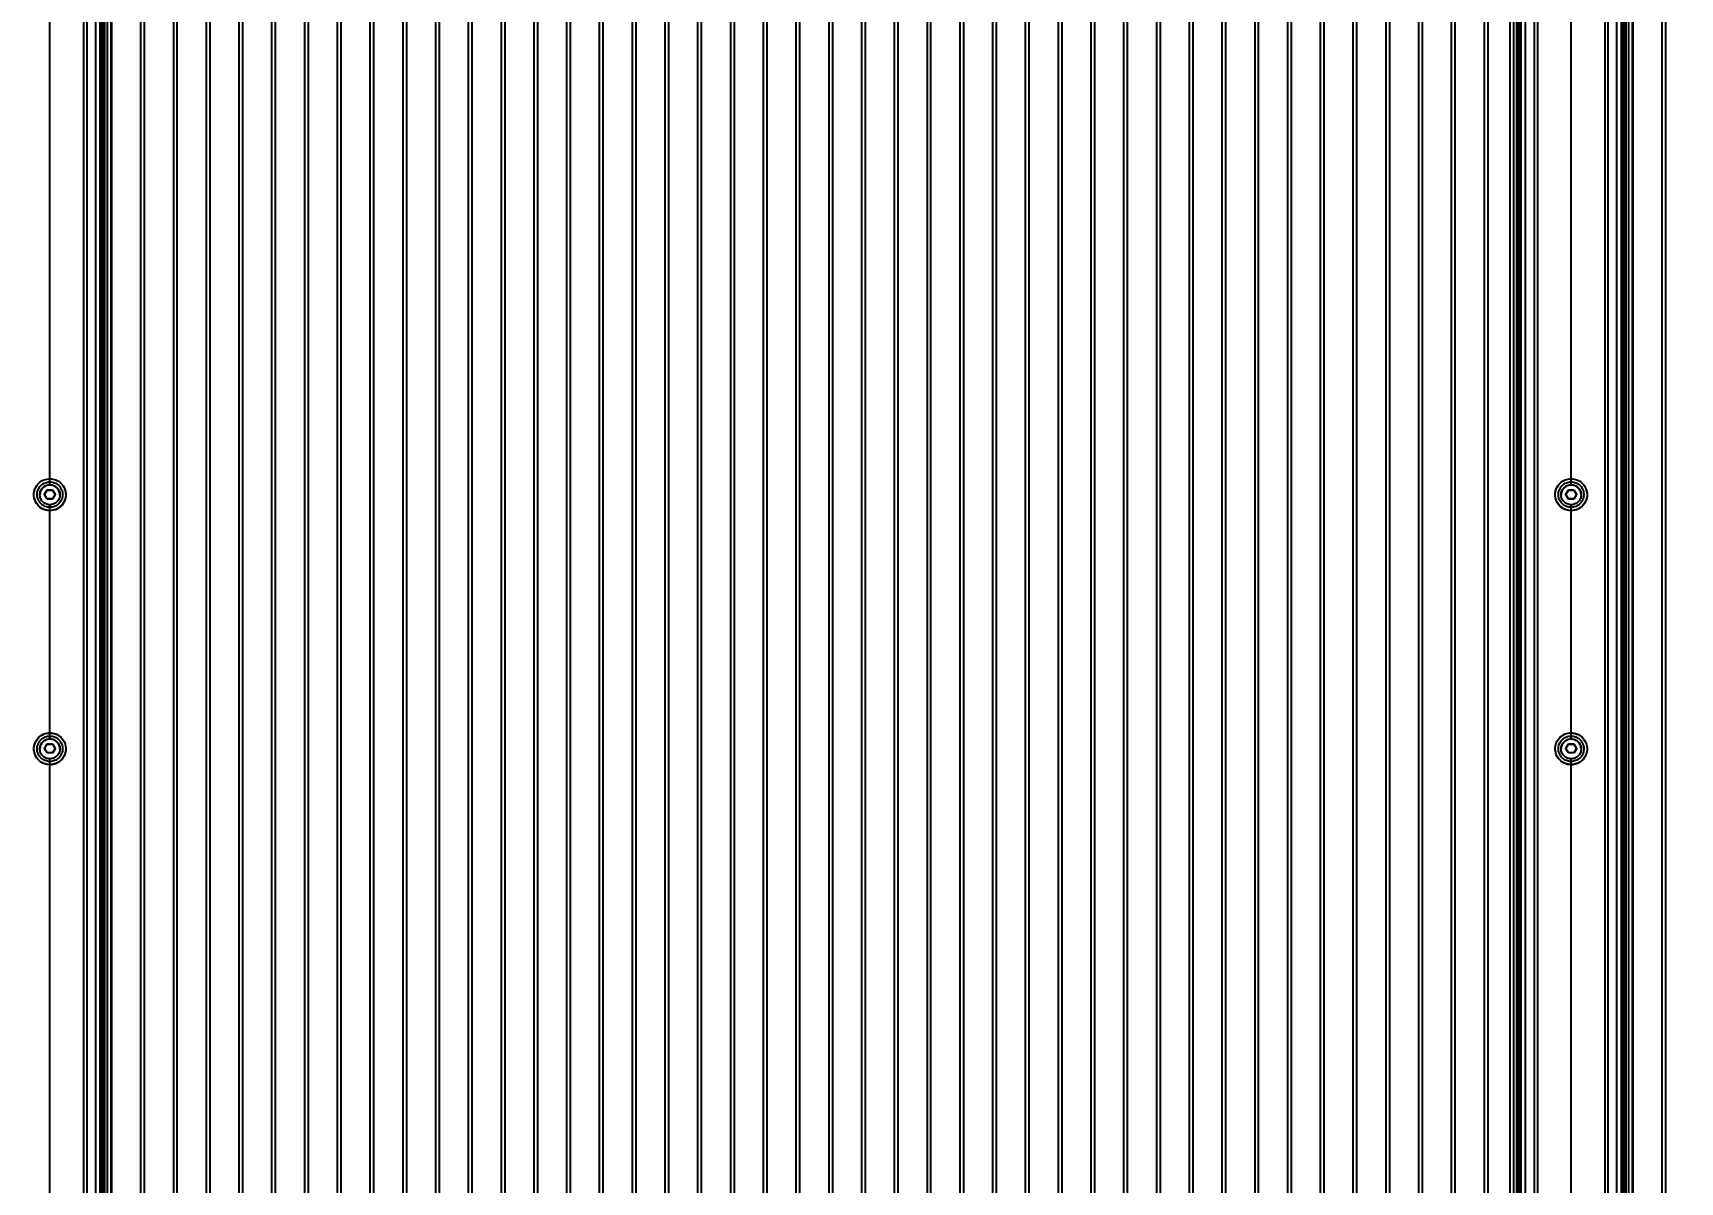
# Model space of a CAD drawing. Header units: millimetres. Extents: x 4625 to 14334, y 16216 to 31562.
# Drawn here: x 11003 to 11908, y 27486 to 28118 of the extents above; entities that cross this region are included whole.
import ezdxf

# ---------------------------------------------------------------- set-up
doc = ezdxf.new("R2010")
doc.units = ezdxf.units.MM
doc.header["$LTSCALE"] = 3
doc.layers.add('Default', color=7, linetype='Continuous')
doc.styles.get("Standard").update_dxf_attribs({"font": 'arial.ttf'})
doc.dimstyles.new('MATEUSZ', dxfattribs={"dimtxt": 35, "dimasz": 16, "dimexe": 0.18, "dimexo": 0.0625, "dimgap": 0.09, "dimtad": 0, "dimdec": 0, "dimdsep": 46, "dimtxsty": 'Standard', "dimblk": 'DOT', "dimcen": 0.09, "dimse1": 1, "dimse2": 1, "dimadec": 0, "dimazin": 0, "dimtfac": 1, "dimtdec": 0, "dimtofl": 0, "dimtmove": 0, "dimatfit": 3, "dimfxl": 1, "dimtolj": 1, "dimtzin": 0, "dimlwd": 9, "dimlwe": 9, "dimarcsym": 0})

# ---------------------------------------------------------------- blocks, each defined once
blk = doc.blocks.new('_Dot')
at = {"color": 0, "linetype": 'ByBlock', "lineweight": -2}
blk.add_line((-0.5, 0), (-1, 0), dxfattribs=at)
at = {"color": 0, "linetype": 'ByBlock', "const_width": 0.5}
blk.add_lwpolyline([(-0.25, 0, 1), (0.25, 0, 1)], format="xyb", close=True, dxfattribs=at)
blk = doc.blocks.new('*D31')
at = {"color": 0, "lineweight": 9, "transparency": 16777216}
for p, q in [((5803.89, 26303.39), (9576.19, 26303.39)), ((13713.73, 26303.39), (9941.43, 26303.39))]:
    blk.add_line(p, q, dxfattribs=at)
at = {"layer": 'Defpoints', "color": 0, "transparency": 16777216}
for p in [(5787.89, 28729.99), (13729.73, 28729.99), (13729.73, 26303.39)]:
    blk.add_point(p, dxfattribs=at)
at = {"color": 0, "lineweight": 9, "transparency": 16777216, "xscale": 16, "yscale": 16, "zscale": 16, "rotation": 180}
blk.add_blockref('_Dot', (5787.89, 26303.39), dxfattribs=at)
at = {"color": 0, "lineweight": 9, "transparency": 16777216, "xscale": 16, "yscale": 16, "zscale": 16}
blk.add_blockref('_Dot', (13729.73, 26303.39), dxfattribs=at)
at = {"color": 0, "transparency": 16777216, "insert": (9758.81, 26303.39), "char_height": 123, "attachment_point": 5}
blk.add_mtext('\\A1;7942', dxfattribs=at)

msp = doc.modelspace()

# ---------------------------------------------------------------- linework, layer by layer
at = {"layer": 'Default'}
for p, q in [((11030.97, 28707.82), (11030.97, 26888.26)), ((11032.72, 28707.82), (11032.72, 26888.27)), ((11037.47, 28707.64), (11037.47, 26888.09)), ((11039.97, 28707.54), (11039.97, 26887.98)), ((11040.72, 28707.74), (11040.72, 26888.19)), ((11040.72, 28707.54), (11040.72, 26887.98)), ((11041.67, 28707.9), (11041.67, 26888.34)), ((11042.36, 28707.54), (11042.36, 26887.98)), ((11042.47, 28707.83), (11042.47, 26888.27)), ((11043.97, 28707.4), (11043.97, 26887.84)), ((11045.97, 28706.95), (11045.97, 26887.39)), ((11046.31, 28706.81), (11046.31, 26887.25)), ((11062.31, 28706.81), (11062.31, 26887.25)), ((11064.31, 28706.81), (11064.31, 26887.25)), ((11080.31, 28706.81), (11080.31, 26887.25)), ((11082.31, 28706.81), (11082.31, 26887.25)), ((11098.31, 28706.81), (11098.31, 26887.25)), ((11100.31, 28706.81), (11100.31, 26887.25)), ((11116.31, 28706.81), (11116.31, 26887.25)), ((11118.31, 28706.81), (11118.31, 26887.25)), ((11134.31, 28706.81), (11134.31, 26887.25)), ((11136.31, 28706.81), (11136.31, 26887.25)), ((11152.31, 28706.81), (11152.31, 26887.25)), ((11154.31, 28706.81), (11154.31, 26887.25)), ((11170.31, 28706.81), (11170.31, 26887.25)), ((11172.31, 28706.81), (11172.31, 26887.25)), ((11188.31, 28706.81), (11188.31, 26887.25)), ((11190.31, 28706.81), (11190.31, 26887.25)), ((11206.31, 28706.81), (11206.31, 26887.25)), ((11208.31, 28706.81), (11208.31, 26887.25)), ((11224.31, 28706.81), (11224.31, 26887.25)), ((11226.31, 28706.81), (11226.31, 26887.25)), ((11242.31, 28706.81), (11242.31, 26887.25)), ((11244.31, 28706.81), (11244.31, 26887.25)), ((11260.31, 28706.81), (11260.31, 26887.25)), ((11262.31, 28706.81), (11262.31, 26887.25)), ((11278.31, 28706.81), (11278.31, 26887.25)), ((11280.31, 28706.81), (11280.31, 26887.25)), ((11296.31, 28706.81), (11296.31, 26887.25)), ((11298.31, 28706.81), (11298.31, 26887.25)), ((11314.31, 28706.81), (11314.31, 26887.25)), ((11316.31, 28706.81), (11316.31, 26887.25)), ((11332.31, 28706.81), (11332.31, 26887.25)), ((11334.31, 28706.81), (11334.31, 26887.25)), ((11350.31, 28706.81), (11350.31, 26887.25)), ((11352.31, 28706.81), (11352.31, 26887.25)), ((11368.31, 28706.81), (11368.31, 26887.25)), ((11370.31, 28706.81), (11370.31, 26887.25)), ((11386.31, 28706.81), (11386.31, 26887.25)), ((11388.31, 28706.81), (11388.31, 26887.25)), ((11404.31, 28706.81), (11404.31, 26887.25)), ((11406.31, 28706.81), (11406.31, 26887.25)), ((11422.31, 28706.81), (11422.31, 26887.25)), ((11424.31, 28706.81), (11424.31, 26887.25)), ((11440.31, 28706.81), (11440.31, 26887.25)), ((11442.31, 28706.81), (11442.31, 26887.25)), ((11458.31, 28706.81), (11458.31, 26887.25)), ((11460.31, 28706.81), (11460.31, 26887.25)), ((11476.31, 28706.81), (11476.31, 26887.25)), ((11478.31, 28706.81), (11478.31, 26887.25)), ((11494.31, 28706.81), (11494.31, 26887.25)), ((11496.31, 28706.81), (11496.31, 26887.25)), ((11512.31, 28706.81), (11512.31, 26887.25)), ((11514.31, 28706.81), (11514.31, 26887.25)), ((11530.31, 28706.81), (11530.31, 26887.25)), ((11532.31, 28706.81), (11532.31, 26887.25)), ((11548.31, 28706.81), (11548.31, 26887.25)), ((11550.31, 28706.81), (11550.31, 26887.25)), ((11566.31, 28706.81), (11566.31, 26887.25)), ((11568.31, 28706.81), (11568.31, 26887.25)), ((11584.31, 28706.81), (11584.31, 26887.25)), ((11586.31, 28706.81), (11586.31, 26887.25)), ((11602.31, 28706.81), (11602.31, 26887.25)), ((11604.31, 28706.81), (11604.31, 26887.25)), ((11620.31, 28706.81), (11620.31, 26887.25)), ((11622.31, 28706.81), (11622.31, 26887.25)), ((11638.31, 28706.81), (11638.31, 26887.25)), ((11640.31, 28706.81), (11640.31, 26887.25)), ((11656.31, 28706.81), (11656.31, 26887.25)), ((11658.31, 28706.81), (11658.31, 26887.25)), ((11674.31, 28706.81), (11674.31, 26887.25)), ((11676.31, 28706.81), (11676.31, 26887.25)), ((11692.31, 28706.81), (11692.31, 26887.25)), ((11694.31, 28706.81), (11694.31, 26887.25)), ((11710.31, 28706.81), (11710.31, 26887.25)), ((11712.31, 28706.81), (11712.31, 26887.25)), ((11728.31, 28706.81), (11728.31, 26887.25)), ((11730.31, 28706.81), (11730.31, 26887.25)), ((11746.31, 28706.81), (11746.31, 26887.25)), ((11748.31, 28706.81), (11748.31, 26887.25)), ((11764.31, 28706.81), (11764.31, 26887.25)), ((11766.31, 28706.81), (11766.31, 26887.25)), ((11782.31, 28706.81), (11782.31, 26887.25)), ((11784.31, 28706.81), (11784.31, 26887.25)), ((11800.31, 28706.81), (11800.31, 26887.25)), ((11802.31, 28706.81), (11802.31, 26887.25)), ((11814.64, 26887.39), (11814.64, 28706.95)), ((11816.64, 26887.84), (11816.64, 28707.4)), ((11818.14, 28707.83), (11818.14, 26888.27)), ((11818.26, 26887.98), (11818.26, 28707.54)), ((11818.95, 28707.9), (11818.95, 26888.34)), ((11819.89, 28707.74), (11819.89, 26888.19)), ((11819.89, 28707.54), (11819.89, 26887.98)), ((11820.64, 26887.98), (11820.64, 28707.54)), ((11823.14, 26888.09), (11823.14, 28707.64)), ((11827.89, 28707.82), (11827.89, 26888.27)), ((11829.64, 28707.82), (11829.64, 26888.26)), ((11866.64, 28707.82), (11866.64, 26888.26)), ((11868.39, 28707.82), (11868.39, 26888.27)), ((11873.14, 28707.64), (11873.14, 26888.09)), ((11875.64, 28707.54), (11875.64, 26887.98)), ((11875.89, 28707.51), (11875.89, 26887.95)), ((11876.39, 28707.74), (11876.39, 26888.19)), ((11876.39, 28707.54), (11876.39, 26887.98)), ((11877.33, 28707.9), (11877.33, 26888.34)), ((11878.03, 28707.54), (11878.03, 26887.98)), ((11878.14, 28707.83), (11878.14, 26888.27)), ((11879.64, 28707.4), (11879.64, 26887.84)), ((11881.64, 28706.95), (11881.64, 26887.39)), ((11881.97, 28706.81), (11881.97, 26887.25)), ((11897.97, 28706.81), (11897.97, 26887.25)), ((11899.97, 28706.81), (11899.97, 26887.25)), ((11012.47, 27869.15), (11012.47, 28196.1)), ((11848.14, 27869.15), (11848.14, 28196.1)), ((11003.72, 27863.66), (11003.72, 27863.74)), ((11009.59, 27863.74), (11011.03, 27866.24)), ((11011.03, 27861.25), (11009.59, 27863.74)), ((11011.03, 27866.24), (11013.92, 27866.24)), ((11013.92, 27861.25), (11011.03, 27861.25)), ((11013.92, 27866.24), (11015.36, 27863.74)), ((11015.36, 27863.74), (11013.92, 27861.25)), ((11021.22, 27863.74), (11021.22, 27863.66)), ((11839.39, 27863.66), (11839.39, 27863.74)), ((11845.25, 27863.74), (11846.7, 27866.24)), ((11846.7, 27861.25), (11845.25, 27863.74)), ((11846.7, 27866.24), (11849.58, 27866.24)), ((11849.58, 27861.25), (11846.7, 27861.25)), ((11849.58, 27866.24), (11851.03, 27863.74)), ((11851.03, 27863.74), (11849.58, 27861.25)), ((11856.89, 27863.74), (11856.89, 27863.66)), ((11012.47, 27729.49), (11012.47, 27858.17)), ((11848.14, 27729.49), (11848.14, 27858.17)), ((11009.59, 27724.08), (11011.03, 27726.58)), ((11011.03, 27726.58), (11011.03, 27726.76)), ((11011.03, 27726.58), (11013.92, 27726.58)), ((11013.92, 27726.58), (11013.92, 27726.76)), ((11013.92, 27726.58), (11015.36, 27724.08)), ((11015.36, 27724.08), (11013.92, 27721.59)), ((11845.25, 27724.08), (11846.7, 27726.58)), ((11846.7, 27726.58), (11846.7, 27726.76)), ((11846.7, 27726.58), (11849.58, 27726.58)), ((11849.58, 27726.58), (11849.58, 27726.76)), ((11849.58, 27726.58), (11851.03, 27724.08)), ((11851.03, 27724.08), (11849.58, 27721.59)), ((11012.47, 27391.56), (11012.47, 27718.51)), ((11848.14, 27391.56), (11848.14, 27718.51))]:
    msp.add_line(p, q, dxfattribs=at)
for points in [[(11012.47, 27855.02, 0), (11011.69, 27855.05, 0), (11010.88, 27855.16, 0), (11010.07, 27855.35, 0), (11009.25, 27855.63, 0), (11008.46, 27855.99, 0), (11007.69, 27856.44, 0), (11006.96, 27856.97, 0), (11006.29, 27857.57, 0), (11005.68, 27858.24, 0), (11005.15, 27858.97, 0), (11004.7, 27859.73, 0), (11004.34, 27860.53, 0), (11004.06, 27861.34, 0), (11003.87, 27862.16, 0), (11003.76, 27862.96, 0), (11003.72, 27863.74, 0), (11003.76, 27864.53, 0), (11003.87, 27865.33, 0), (11004.06, 27866.15, 0), (11004.34, 27866.96, 0), (11004.7, 27867.75, 0), (11005.15, 27868.52, 0), (11005.68, 27869.25, 0), (11006.29, 27869.92, 0), (11006.96, 27870.52, 0), (11007.69, 27871.05, 0), (11008.46, 27871.5, 0), (11009.25, 27871.86, 0), (11010.07, 27872.14, 0), (11010.88, 27872.33, 0), (11011.69, 27872.44, 0), (11012.47, 27872.47, 0), (11013.26, 27872.44, 0), (11014.07, 27872.33, 0), (11014.88, 27872.14, 0), (11015.69, 27871.86, 0), (11016.49, 27871.5, 0), (11017.26, 27871.05, 0), (11017.99, 27870.52, 0), (11018.66, 27869.92, 0), (11019.27, 27869.25, 0), (11019.8, 27868.52, 0), (11020.25, 27867.75, 0), (11020.61, 27866.96, 0), (11020.89, 27866.15, 0), (11021.08, 27865.33, 0), (11021.19, 27864.53, 0), (11021.22, 27863.74, 0), (11021.19, 27862.96, 0), (11021.08, 27862.16, 0), (11020.89, 27861.34, 0), (11020.61, 27860.53, 0), (11020.25, 27859.73, 0), (11019.8, 27858.97, 0), (11019.27, 27858.24, 0), (11018.66, 27857.57, 0), (11017.99, 27856.97, 0), (11017.26, 27856.44, 0), (11016.49, 27855.99, 0), (11015.69, 27855.63, 0), (11014.88, 27855.35, 0), (11014.07, 27855.16, 0), (11013.26, 27855.05, 0)], [(11012.47, 27856.76, 0), (11011.84, 27856.79, 0), (11011.2, 27856.88, 0), (11010.55, 27857.03, 0), (11009.9, 27857.25, 0), (11009.26, 27857.54, 0), (11008.64, 27857.9, 0), (11008.06, 27858.32, 0), (11007.52, 27858.81, 0), (11007.04, 27859.34, 0), (11006.61, 27859.92, 0), (11006.26, 27860.54, 0), (11005.97, 27861.17, 0), (11005.74, 27861.82, 0), (11005.59, 27862.47, 0), (11005.5, 27863.12, 0), (11005.47, 27863.74, 0), (11005.5, 27864.37, 0), (11005.59, 27865.01, 0), (11005.74, 27865.67, 0), (11005.97, 27866.31, 0), (11006.26, 27866.95, 0), (11006.61, 27867.56, 0), (11007.04, 27868.15, 0), (11007.52, 27868.68, 0), (11008.06, 27869.17, 0), (11008.64, 27869.59, 0), (11009.26, 27869.95, 0), (11009.9, 27870.24, 0), (11010.55, 27870.46, 0), (11011.2, 27870.61, 0), (11011.84, 27870.7, 0), (11012.47, 27870.73, 0), (11013.1, 27870.7, 0), (11013.75, 27870.61, 0), (11014.4, 27870.46, 0), (11015.05, 27870.24, 0), (11015.69, 27869.95, 0), (11016.3, 27869.59, 0), (11016.89, 27869.17, 0), (11017.42, 27868.68, 0), (11017.91, 27868.15, 0), (11018.33, 27867.56, 0), (11018.69, 27866.95, 0), (11018.98, 27866.31, 0), (11019.2, 27865.67, 0), (11019.36, 27865.01, 0), (11019.45, 27864.37, 0), (11019.47, 27863.74, 0), (11019.45, 27863.12, 0), (11019.36, 27862.47, 0), (11019.2, 27861.82, 0), (11018.98, 27861.17, 0), (11018.69, 27860.54, 0), (11018.33, 27859.92, 0), (11017.91, 27859.34, 0), (11017.42, 27858.81, 0), (11016.89, 27858.32, 0), (11016.3, 27857.9, 0), (11015.69, 27857.54, 0), (11015.05, 27857.25, 0), (11014.4, 27857.03, 0), (11013.75, 27856.88, 0), (11013.1, 27856.79, 0)], [(11848.14, 27855.02, 0), (11847.35, 27855.05, 0), (11846.55, 27855.16, 0), (11845.73, 27855.35, 0), (11844.92, 27855.63, 0), (11844.12, 27855.99, 0), (11843.35, 27856.44, 0), (11842.63, 27856.97, 0), (11841.95, 27857.57, 0), (11841.35, 27858.24, 0), (11840.82, 27858.97, 0), (11840.37, 27859.73, 0), (11840, 27860.53, 0), (11839.73, 27861.34, 0), (11839.54, 27862.16, 0), (11839.43, 27862.96, 0), (11839.39, 27863.74, 0), (11839.43, 27864.53, 0), (11839.54, 27865.33, 0), (11839.73, 27866.15, 0), (11840, 27866.96, 0), (11840.37, 27867.75, 0), (11840.82, 27868.52, 0), (11841.35, 27869.25, 0), (11841.95, 27869.92, 0), (11842.63, 27870.52, 0), (11843.35, 27871.05, 0), (11844.12, 27871.5, 0), (11844.92, 27871.86, 0), (11845.73, 27872.14, 0), (11846.55, 27872.33, 0), (11847.35, 27872.44, 0), (11848.14, 27872.47, 0), (11848.93, 27872.44, 0), (11849.73, 27872.33, 0), (11850.55, 27872.14, 0), (11851.36, 27871.86, 0), (11852.16, 27871.5, 0), (11852.93, 27871.05, 0), (11853.66, 27870.52, 0), (11854.33, 27869.92, 0), (11854.93, 27869.25, 0), (11855.46, 27868.52, 0), (11855.91, 27867.75, 0), (11856.28, 27866.96, 0), (11856.55, 27866.15, 0), (11856.74, 27865.33, 0), (11856.86, 27864.53, 0), (11856.89, 27863.74, 0), (11856.86, 27862.96, 0), (11856.74, 27862.16, 0), (11856.55, 27861.34, 0), (11856.28, 27860.53, 0), (11855.91, 27859.73, 0), (11855.46, 27858.97, 0), (11854.93, 27858.24, 0), (11854.33, 27857.57, 0), (11853.66, 27856.97, 0), (11852.93, 27856.44, 0), (11852.16, 27855.99, 0), (11851.36, 27855.63, 0), (11850.55, 27855.35, 0), (11849.73, 27855.16, 0), (11848.93, 27855.05, 0)], [(11848.14, 27856.76, 0), (11847.51, 27856.79, 0), (11846.87, 27856.88, 0), (11846.21, 27857.03, 0), (11845.56, 27857.25, 0), (11844.93, 27857.54, 0), (11844.31, 27857.9, 0), (11843.73, 27858.32, 0), (11843.19, 27858.81, 0), (11842.71, 27859.34, 0), (11842.28, 27859.92, 0), (11841.92, 27860.54, 0), (11841.63, 27861.17, 0), (11841.41, 27861.82, 0), (11841.26, 27862.47, 0), (11841.17, 27863.12, 0), (11841.14, 27863.74, 0), (11841.17, 27864.37, 0), (11841.26, 27865.01, 0), (11841.41, 27865.67, 0), (11841.63, 27866.31, 0), (11841.92, 27866.95, 0), (11842.28, 27867.56, 0), (11842.71, 27868.15, 0), (11843.19, 27868.68, 0), (11843.73, 27869.17, 0), (11844.31, 27869.59, 0), (11844.93, 27869.95, 0), (11845.56, 27870.24, 0), (11846.21, 27870.46, 0), (11846.87, 27870.61, 0), (11847.51, 27870.7, 0), (11848.14, 27870.73, 0), (11848.77, 27870.7, 0), (11849.41, 27870.61, 0), (11850.07, 27870.46, 0), (11850.72, 27870.24, 0), (11851.36, 27869.95, 0), (11851.97, 27869.59, 0), (11852.55, 27869.17, 0), (11853.09, 27868.68, 0), (11853.58, 27868.15, 0), (11854, 27867.56, 0), (11854.36, 27866.95, 0), (11854.65, 27866.31, 0), (11854.87, 27865.67, 0), (11855.02, 27865.01, 0), (11855.11, 27864.37, 0), (11855.14, 27863.74, 0), (11855.11, 27863.12, 0), (11855.02, 27862.47, 0), (11854.87, 27861.82, 0), (11854.65, 27861.17, 0), (11854.36, 27860.54, 0), (11854, 27859.92, 0), (11853.58, 27859.34, 0), (11853.09, 27858.81, 0), (11852.55, 27858.32, 0), (11851.97, 27857.9, 0), (11851.36, 27857.54, 0), (11850.72, 27857.25, 0), (11850.07, 27857.03, 0), (11849.41, 27856.88, 0), (11848.77, 27856.79, 0)], [(11012.47, 27715.36, 0), (11011.69, 27715.39, 0), (11010.88, 27715.5, 0), (11010.07, 27715.69, 0), (11009.25, 27715.97, 0), (11008.46, 27716.33, 0), (11007.69, 27716.78, 0), (11006.96, 27717.31, 0), (11006.29, 27717.91, 0), (11005.68, 27718.58, 0), (11005.15, 27719.31, 0), (11004.7, 27720.08, 0), (11004.34, 27720.87, 0), (11004.06, 27721.68, 0), (11003.87, 27722.5, 0), (11003.76, 27723.3, 0), (11003.72, 27724.08, 0), (11003.76, 27724.87, 0), (11003.87, 27725.67, 0), (11004.06, 27726.49, 0), (11004.34, 27727.3, 0), (11004.7, 27728.09, 0), (11005.15, 27728.86, 0), (11005.68, 27729.59, 0), (11006.29, 27730.26, 0), (11006.96, 27730.86, 0), (11007.69, 27731.39, 0), (11008.46, 27731.84, 0), (11009.25, 27732.2, 0), (11010.07, 27732.48, 0), (11010.88, 27732.67, 0), (11011.69, 27732.78, 0), (11012.47, 27732.81, 0), (11013.26, 27732.78, 0), (11014.07, 27732.67, 0), (11014.88, 27732.48, 0), (11015.69, 27732.2, 0), (11016.49, 27731.84, 0), (11017.26, 27731.39, 0), (11017.99, 27730.86, 0), (11018.66, 27730.26, 0), (11019.27, 27729.59, 0), (11019.8, 27728.86, 0), (11020.25, 27728.09, 0), (11020.61, 27727.3, 0), (11020.89, 27726.49, 0), (11021.08, 27725.67, 0), (11021.19, 27724.87, 0), (11021.22, 27724.08, 0), (11021.19, 27723.3, 0), (11021.08, 27722.5, 0), (11020.89, 27721.68, 0), (11020.61, 27720.87, 0), (11020.25, 27720.08, 0), (11019.8, 27719.31, 0), (11019.27, 27718.58, 0), (11018.66, 27717.91, 0), (11017.99, 27717.31, 0), (11017.26, 27716.78, 0), (11016.49, 27716.33, 0), (11015.69, 27715.97, 0), (11014.88, 27715.69, 0), (11014.07, 27715.5, 0), (11013.26, 27715.39, 0)], [(11848.14, 27715.36, 0), (11847.35, 27715.39, 0), (11846.55, 27715.5, 0), (11845.73, 27715.69, 0), (11844.92, 27715.97, 0), (11844.12, 27716.33, 0), (11843.35, 27716.78, 0), (11842.63, 27717.31, 0), (11841.95, 27717.91, 0), (11841.35, 27718.58, 0), (11840.82, 27719.31, 0), (11840.37, 27720.08, 0), (11840, 27720.87, 0), (11839.73, 27721.68, 0), (11839.54, 27722.5, 0), (11839.43, 27723.3, 0), (11839.39, 27724.08, 0), (11839.43, 27724.87, 0), (11839.54, 27725.67, 0), (11839.73, 27726.49, 0), (11840, 27727.3, 0), (11840.37, 27728.09, 0), (11840.82, 27728.86, 0), (11841.35, 27729.59, 0), (11841.95, 27730.26, 0), (11842.63, 27730.86, 0), (11843.35, 27731.39, 0), (11844.12, 27731.84, 0), (11844.92, 27732.2, 0), (11845.73, 27732.48, 0), (11846.55, 27732.67, 0), (11847.35, 27732.78, 0), (11848.14, 27732.81, 0), (11848.93, 27732.78, 0), (11849.73, 27732.67, 0), (11850.55, 27732.48, 0), (11851.36, 27732.2, 0), (11852.16, 27731.84, 0), (11852.93, 27731.39, 0), (11853.66, 27730.86, 0), (11854.33, 27730.26, 0), (11854.93, 27729.59, 0), (11855.46, 27728.86, 0), (11855.91, 27728.09, 0), (11856.28, 27727.3, 0), (11856.55, 27726.49, 0), (11856.74, 27725.67, 0), (11856.86, 27724.87, 0), (11856.89, 27724.08, 0), (11856.86, 27723.3, 0), (11856.74, 27722.5, 0), (11856.55, 27721.68, 0), (11856.28, 27720.87, 0), (11855.91, 27720.08, 0), (11855.46, 27719.31, 0), (11854.93, 27718.58, 0), (11854.33, 27717.91, 0), (11853.66, 27717.31, 0), (11852.93, 27716.78, 0), (11852.16, 27716.33, 0), (11851.36, 27715.97, 0), (11850.55, 27715.69, 0), (11849.73, 27715.5, 0), (11848.93, 27715.39, 0)], [(11012.47, 27717.1, 0), (11011.84, 27717.13, 0), (11011.2, 27717.22, 0), (11010.55, 27717.37, 0), (11009.9, 27717.59, 0), (11009.26, 27717.88, 0), (11008.64, 27718.24, 0), (11008.06, 27718.66, 0), (11007.52, 27719.15, 0), (11007.04, 27719.68, 0), (11006.61, 27720.26, 0), (11006.26, 27720.88, 0), (11005.97, 27721.51, 0), (11005.74, 27722.16, 0), (11005.59, 27722.81, 0), (11005.5, 27723.46, 0), (11005.47, 27724.08, 0), (11005.5, 27724.71, 0), (11005.59, 27725.36, 0), (11005.74, 27726.01, 0), (11005.97, 27726.66, 0), (11006.26, 27727.29, 0), (11006.61, 27727.91, 0), (11007.04, 27728.49, 0), (11007.52, 27729.02, 0), (11008.06, 27729.51, 0), (11008.64, 27729.93, 0), (11009.26, 27730.29, 0), (11009.9, 27730.58, 0), (11010.55, 27730.8, 0), (11011.2, 27730.95, 0), (11011.84, 27731.04, 0), (11012.47, 27731.07, 0), (11013.1, 27731.04, 0), (11013.75, 27730.95, 0), (11014.4, 27730.8, 0), (11015.05, 27730.58, 0), (11015.69, 27730.29, 0), (11016.3, 27729.93, 0), (11016.89, 27729.51, 0), (11017.42, 27729.02, 0), (11017.91, 27728.49, 0), (11018.33, 27727.91, 0), (11018.69, 27727.29, 0), (11018.98, 27726.66, 0), (11019.2, 27726.01, 0), (11019.36, 27725.36, 0), (11019.45, 27724.71, 0), (11019.47, 27724.08, 0), (11019.45, 27723.46, 0), (11019.36, 27722.81, 0), (11019.2, 27722.16, 0), (11018.98, 27721.51, 0), (11018.69, 27720.88, 0), (11018.33, 27720.26, 0), (11017.91, 27719.68, 0), (11017.42, 27719.15, 0), (11016.89, 27718.66, 0), (11016.3, 27718.24, 0), (11015.69, 27717.88, 0), (11015.05, 27717.59, 0), (11014.4, 27717.37, 0), (11013.75, 27717.22, 0), (11013.1, 27717.13, 0)], [(11848.14, 27717.1, 0), (11847.51, 27717.13, 0), (11846.87, 27717.22, 0), (11846.21, 27717.37, 0), (11845.56, 27717.59, 0), (11844.93, 27717.88, 0), (11844.31, 27718.24, 0), (11843.73, 27718.66, 0), (11843.19, 27719.15, 0), (11842.71, 27719.68, 0), (11842.28, 27720.26, 0), (11841.92, 27720.88, 0), (11841.63, 27721.51, 0), (11841.41, 27722.16, 0), (11841.26, 27722.81, 0), (11841.17, 27723.46, 0), (11841.14, 27724.08, 0), (11841.17, 27724.71, 0), (11841.26, 27725.36, 0), (11841.41, 27726.01, 0), (11841.63, 27726.66, 0), (11841.92, 27727.29, 0), (11842.28, 27727.91, 0), (11842.71, 27728.49, 0), (11843.19, 27729.02, 0), (11843.73, 27729.51, 0), (11844.31, 27729.93, 0), (11844.93, 27730.29, 0), (11845.56, 27730.58, 0), (11846.21, 27730.8, 0), (11846.87, 27730.95, 0), (11847.51, 27731.04, 0), (11848.14, 27731.07, 0), (11848.77, 27731.04, 0), (11849.41, 27730.95, 0), (11850.07, 27730.8, 0), (11850.72, 27730.58, 0), (11851.36, 27730.29, 0), (11851.97, 27729.93, 0), (11852.55, 27729.51, 0), (11853.09, 27729.02, 0), (11853.58, 27728.49, 0), (11854, 27727.91, 0), (11854.36, 27727.29, 0), (11854.65, 27726.66, 0), (11854.87, 27726.01, 0), (11855.02, 27725.36, 0), (11855.11, 27724.71, 0), (11855.14, 27724.08, 0), (11855.11, 27723.46, 0), (11855.02, 27722.81, 0), (11854.87, 27722.16, 0), (11854.65, 27721.51, 0), (11854.36, 27720.88, 0), (11854, 27720.26, 0), (11853.58, 27719.68, 0), (11853.09, 27719.15, 0), (11852.55, 27718.66, 0), (11851.97, 27718.24, 0), (11851.36, 27717.88, 0), (11850.72, 27717.59, 0), (11850.07, 27717.37, 0), (11849.41, 27717.22, 0), (11848.77, 27717.13, 0)]]:
    msp.add_polyline3d(points, close=True, dxfattribs=at)
for points in [[(11012.47, 27854.93, 0), (11011.36, 27855, 0), (11010.21, 27855.23, 0), (11009.06, 27855.62, 0), (11007.94, 27856.19, 0), (11006.91, 27856.93, 0), (11005.98, 27857.81, 0), (11005.2, 27858.81, 0), (11004.58, 27859.9, 0), (11004.13, 27861.04, 0), (11003.85, 27862.19, 0), (11003.73, 27863.32, 0), (11003.76, 27864.43, 0), (11003.94, 27865.57, 0), (11004.28, 27866.72, 0), (11004.79, 27867.84, 0), (11005.48, 27868.9, 0)], [(11006.97, 27863.65, 0), (11007, 27864.18, 0), (11007.08, 27864.71, 0), (11007.21, 27865.24, 0), (11007.39, 27865.75, 0), (11007.63, 27866.25, 0), (11007.91, 27866.72, 0), (11008.23, 27867.15, 0), (11008.58, 27867.54, 0), (11008.97, 27867.89, 0), (11009.41, 27868.21, 0), (11009.87, 27868.49, 0), (11010.37, 27868.73, 0), (11010.89, 27868.91, 0), (11011.42, 27869.04, 0), (11011.95, 27869.12, 0), (11012.47, 27869.15, 0)], [(11017.97, 27863.51, 0), (11017.95, 27864.04, 0), (11017.87, 27864.57, 0), (11017.74, 27865.1, 0), (11017.56, 27865.61, 0), (11017.32, 27866.11, 0), (11017.04, 27866.58, 0), (11016.72, 27867.01, 0), (11016.36, 27867.4, 0), (11015.97, 27867.75, 0), (11015.54, 27868.07, 0), (11015.07, 27868.35, 0), (11014.58, 27868.59, 0), (11014.06, 27868.77, 0), (11013.53, 27868.9, 0), (11013, 27868.98, 0), (11012.47, 27869.01, 0), (11011.95, 27868.98, 0), (11011.42, 27868.9, 0), (11010.89, 27868.77, 0), (11010.37, 27868.59, 0), (11009.87, 27868.35, 0), (11009.41, 27868.07, 0), (11008.97, 27867.75, 0), (11008.58, 27867.4, 0), (11008.23, 27867.01, 0), (11007.91, 27866.58, 0), (11007.63, 27866.11, 0), (11007.39, 27865.61, 0), (11007.21, 27865.1, 0), (11007.08, 27864.57, 0), (11007, 27864.04, 0), (11006.97, 27863.51, 0)], [(11012.47, 27869.15, 0), (11013, 27869.12, 0), (11013.53, 27869.04, 0), (11014.06, 27868.91, 0), (11014.58, 27868.73, 0), (11015.07, 27868.49, 0), (11015.54, 27868.21, 0), (11015.97, 27867.89, 0), (11016.36, 27867.54, 0), (11016.72, 27867.15, 0), (11017.04, 27866.72, 0), (11017.32, 27866.25, 0), (11017.56, 27865.75, 0), (11017.74, 27865.24, 0), (11017.87, 27864.71, 0), (11017.95, 27864.18, 0), (11017.97, 27863.65, 0)], [(11848.14, 27854.93, 0), (11847.02, 27855, 0), (11845.87, 27855.23, 0), (11844.71, 27855.63, 0), (11843.6, 27856.2, 0), (11842.56, 27856.94, 0), (11841.64, 27857.82, 0), (11840.85, 27858.83, 0), (11840.23, 27859.92, 0), (11839.79, 27861.06, 0), (11839.51, 27862.22, 0), (11839.4, 27863.35, 0), (11839.43, 27864.46, 0), (11839.61, 27865.6, 0), (11839.96, 27866.75, 0), (11840.48, 27867.88, 0), (11841.17, 27868.94, 0)], [(11842.64, 27863.65, 0), (11842.67, 27864.18, 0), (11842.74, 27864.71, 0), (11842.88, 27865.24, 0), (11843.06, 27865.75, 0), (11843.3, 27866.25, 0), (11843.58, 27866.72, 0), (11843.9, 27867.15, 0), (11844.25, 27867.54, 0), (11844.64, 27867.89, 0), (11845.07, 27868.21, 0), (11845.54, 27868.49, 0), (11846.04, 27868.73, 0), (11846.55, 27868.91, 0), (11847.08, 27869.04, 0), (11847.62, 27869.12, 0), (11848.14, 27869.15, 0)], [(11853.64, 27863.51, 0), (11853.61, 27864.04, 0), (11853.54, 27864.57, 0), (11853.41, 27865.1, 0), (11853.22, 27865.61, 0), (11852.99, 27866.11, 0), (11852.7, 27866.58, 0), (11852.38, 27867.01, 0), (11852.03, 27867.4, 0), (11851.64, 27867.75, 0), (11851.21, 27868.07, 0), (11850.74, 27868.35, 0), (11850.25, 27868.59, 0), (11849.73, 27868.77, 0), (11849.2, 27868.9, 0), (11848.67, 27868.98, 0), (11848.14, 27869.01, 0), (11847.62, 27868.98, 0), (11847.08, 27868.9, 0), (11846.55, 27868.77, 0), (11846.04, 27868.59, 0), (11845.54, 27868.35, 0), (11845.07, 27868.07, 0), (11844.64, 27867.75, 0), (11844.25, 27867.4, 0), (11843.9, 27867.01, 0), (11843.58, 27866.58, 0), (11843.3, 27866.11, 0), (11843.06, 27865.61, 0), (11842.88, 27865.1, 0), (11842.74, 27864.57, 0), (11842.67, 27864.04, 0), (11842.64, 27863.51, 0)], [(11848.14, 27869.15, 0), (11848.67, 27869.12, 0), (11849.2, 27869.04, 0), (11849.73, 27868.91, 0), (11850.25, 27868.73, 0), (11850.74, 27868.49, 0), (11851.21, 27868.21, 0), (11851.64, 27867.89, 0), (11852.03, 27867.54, 0), (11852.38, 27867.15, 0), (11852.7, 27866.72, 0), (11852.99, 27866.25, 0), (11853.22, 27865.75, 0), (11853.41, 27865.24, 0), (11853.54, 27864.71, 0), (11853.61, 27864.18, 0), (11853.64, 27863.65, 0)], [(11012.47, 27858.17, 0), (11011.95, 27858.2, 0), (11011.42, 27858.28, 0), (11010.89, 27858.41, 0), (11010.37, 27858.59, 0), (11009.87, 27858.83, 0), (11009.41, 27859.11, 0), (11008.97, 27859.43, 0), (11008.58, 27859.78, 0), (11008.23, 27860.16, 0), (11007.91, 27860.59, 0), (11007.63, 27861.06, 0), (11007.39, 27861.55, 0), (11007.21, 27862.07, 0), (11007.08, 27862.6, 0), (11007, 27863.13, 0), (11006.97, 27863.65, 0)], [(11009.59, 27863.92, 0), (11011.03, 27866.42, 0)], [(11011.03, 27861.43, 0), (11009.59, 27863.92, 0)], [(11011.03, 27866.42, 0), (11013.92, 27866.42, 0)], [(11013.92, 27861.43, 0), (11011.03, 27861.43, 0)], [(11020.58, 27866.95, 0), (11020.92, 27865.93, 0), (11021.13, 27864.91, 0), (11021.22, 27863.92, 0), (11021.19, 27862.93, 0), (11021.05, 27861.92, 0), (11020.78, 27860.9, 0), (11020.37, 27859.89, 0), (11019.82, 27858.92, 0), (11019.15, 27858.01, 0), (11018.36, 27857.2, 0), (11017.47, 27856.49, 0), (11016.51, 27855.92, 0), (11015.51, 27855.47, 0), (11014.48, 27855.16, 0), (11013.46, 27854.99, 0), (11012.47, 27854.93, 0)], [(11017.97, 27863.65, 0), (11017.95, 27863.13, 0), (11017.87, 27862.6, 0), (11017.74, 27862.07, 0), (11017.56, 27861.55, 0), (11017.32, 27861.06, 0), (11017.04, 27860.59, 0), (11016.72, 27860.16, 0), (11016.36, 27859.78, 0), (11015.97, 27859.43, 0), (11015.54, 27859.11, 0), (11015.07, 27858.83, 0), (11014.58, 27858.59, 0), (11014.06, 27858.41, 0), (11013.53, 27858.28, 0), (11013, 27858.2, 0), (11012.47, 27858.17, 0)], [(11013.92, 27866.42, 0), (11015.36, 27863.92, 0)], [(11015.36, 27863.92, 0), (11013.92, 27861.43, 0)], [(11848.14, 27858.17, 0), (11847.62, 27858.2, 0), (11847.08, 27858.28, 0), (11846.55, 27858.41, 0), (11846.04, 27858.59, 0), (11845.54, 27858.83, 0), (11845.07, 27859.11, 0), (11844.64, 27859.43, 0), (11844.25, 27859.78, 0), (11843.9, 27860.16, 0), (11843.58, 27860.59, 0), (11843.3, 27861.06, 0), (11843.06, 27861.55, 0), (11842.88, 27862.07, 0), (11842.74, 27862.6, 0), (11842.67, 27863.13, 0), (11842.64, 27863.65, 0)], [(11845.25, 27863.92, 0), (11846.7, 27866.42, 0)], [(11846.7, 27861.43, 0), (11845.25, 27863.92, 0)], [(11846.7, 27866.42, 0), (11849.58, 27866.42, 0)], [(11849.58, 27861.43, 0), (11846.7, 27861.43, 0)], [(11856.26, 27866.92, 0), (11856.6, 27865.91, 0), (11856.8, 27864.89, 0), (11856.89, 27863.89, 0), (11856.86, 27862.91, 0), (11856.71, 27861.9, 0), (11856.44, 27860.88, 0), (11856.03, 27859.88, 0), (11855.48, 27858.91, 0), (11854.8, 27858, 0), (11854.01, 27857.19, 0), (11853.13, 27856.49, 0), (11852.17, 27855.91, 0), (11851.17, 27855.47, 0), (11850.15, 27855.16, 0), (11849.13, 27854.99, 0), (11848.14, 27854.93, 0)], [(11853.64, 27863.65, 0), (11853.61, 27863.13, 0), (11853.54, 27862.6, 0), (11853.41, 27862.07, 0), (11853.22, 27861.55, 0), (11852.99, 27861.06, 0), (11852.7, 27860.59, 0), (11852.38, 27860.16, 0), (11852.03, 27859.78, 0), (11851.64, 27859.43, 0), (11851.21, 27859.11, 0), (11850.74, 27858.83, 0), (11850.25, 27858.59, 0), (11849.73, 27858.41, 0), (11849.2, 27858.28, 0), (11848.67, 27858.2, 0), (11848.14, 27858.17, 0)], [(11849.58, 27866.42, 0), (11851.03, 27863.92, 0)], [(11851.03, 27863.92, 0), (11849.58, 27861.43, 0)], [(11004.69, 27727.99, 0), (11005.48, 27729.24, 0), (11006.48, 27730.36, 0), (11007.65, 27731.28, 0), (11008.94, 27731.98, 0)], [(11010.88, 27732.58, 0), (11012.14, 27732.72, 0), (11013.38, 27732.68, 0), (11014.65, 27732.45, 0), (11015.93, 27732.02, 0)], [(11840.37, 27728.01, 0), (11841.17, 27729.27, 0), (11842.18, 27730.39, 0), (11843.37, 27731.32, 0), (11844.67, 27732.01, 0)], [(11846.63, 27732.6, 0), (11847.88, 27732.73, 0), (11849.12, 27732.68, 0), (11850.39, 27732.44, 0), (11851.67, 27731.99, 0)], [(11012.47, 27715.27, 0), (11011.52, 27715.32, 0), (11010.55, 27715.49, 0), (11009.57, 27715.77, 0), (11008.6, 27716.17, 0), (11007.67, 27716.7, 0), (11006.8, 27717.35, 0), (11006.02, 27718.11, 0), (11005.34, 27718.95, 0), (11004.77, 27719.86, 0), (11004.33, 27720.82, 0), (11004.01, 27721.8, 0), (11003.81, 27722.77, 0), (11003.73, 27723.73, 0), (11003.75, 27724.67, 0), (11003.88, 27725.64, 0), (11004.13, 27726.62, 0)], [(11006.97, 27723.99, 0), (11007, 27724.52, 0), (11007.08, 27725.05, 0), (11007.21, 27725.58, 0), (11007.39, 27726.09, 0), (11007.63, 27726.59, 0), (11007.91, 27727.06, 0), (11008.23, 27727.49, 0), (11008.58, 27727.88, 0), (11008.97, 27728.23, 0), (11009.41, 27728.55, 0), (11009.87, 27728.83, 0), (11010.37, 27729.07, 0), (11010.89, 27729.25, 0), (11011.42, 27729.38, 0), (11011.95, 27729.46, 0), (11012.47, 27729.49, 0)], [(11017.97, 27723.85, 0), (11017.95, 27724.38, 0), (11017.87, 27724.91, 0), (11017.74, 27725.44, 0), (11017.56, 27725.96, 0), (11017.32, 27726.45, 0), (11017.04, 27726.92, 0), (11016.72, 27727.35, 0), (11016.36, 27727.74, 0), (11015.97, 27728.09, 0), (11015.54, 27728.41, 0), (11015.07, 27728.69, 0), (11014.58, 27728.93, 0), (11014.06, 27729.11, 0), (11013.53, 27729.24, 0), (11013, 27729.32, 0), (11012.47, 27729.35, 0), (11011.95, 27729.32, 0), (11011.42, 27729.24, 0), (11010.89, 27729.11, 0), (11010.37, 27728.93, 0), (11009.87, 27728.69, 0), (11009.41, 27728.41, 0), (11008.97, 27728.09, 0), (11008.58, 27727.74, 0), (11008.23, 27727.35, 0), (11007.91, 27726.92, 0), (11007.63, 27726.45, 0), (11007.39, 27725.96, 0), (11007.21, 27725.44, 0), (11007.08, 27724.91, 0), (11007, 27724.38, 0), (11006.97, 27723.85, 0)], [(11012.47, 27718.51, 0), (11011.95, 27718.54, 0), (11011.42, 27718.62, 0), (11010.89, 27718.75, 0), (11010.37, 27718.93, 0), (11009.87, 27719.17, 0), (11009.41, 27719.45, 0), (11008.97, 27719.77, 0), (11008.58, 27720.12, 0), (11008.23, 27720.51, 0), (11007.91, 27720.94, 0), (11007.63, 27721.4, 0), (11007.39, 27721.9, 0), (11007.21, 27722.41, 0), (11007.08, 27722.94, 0), (11007, 27723.47, 0), (11006.97, 27723.99, 0)], [(11009.59, 27724.26, 0), (11011.03, 27726.76, 0)], [(11011.03, 27721.77, 0), (11009.59, 27724.26, 0)], [(11011.03, 27726.76, 0), (11013.92, 27726.76, 0)], [(11012.47, 27729.49, 0), (11013, 27729.46, 0), (11013.53, 27729.38, 0), (11014.06, 27729.25, 0), (11014.58, 27729.07, 0), (11015.07, 27728.83, 0), (11015.54, 27728.55, 0), (11015.97, 27728.23, 0), (11016.36, 27727.88, 0), (11016.72, 27727.49, 0), (11017.04, 27727.06, 0), (11017.32, 27726.59, 0), (11017.56, 27726.09, 0), (11017.74, 27725.58, 0), (11017.87, 27725.05, 0), (11017.95, 27724.52, 0), (11017.97, 27723.99, 0)], [(11021.17, 27725.01, 0), (11021.22, 27724.16, 0), (11021.2, 27723.31, 0), (11021.08, 27722.45, 0), (11020.88, 27721.57, 0), (11020.57, 27720.69, 0), (11020.16, 27719.84, 0), (11019.66, 27719.02, 0), (11019.06, 27718.25, 0), (11018.37, 27717.56, 0), (11017.62, 27716.94, 0), (11016.81, 27716.42, 0), (11015.95, 27715.99, 0), (11015.08, 27715.67, 0), (11014.2, 27715.44, 0), (11013.32, 27715.31, 0), (11012.47, 27715.27, 0)], [(11017.97, 27723.99, 0), (11017.95, 27723.47, 0), (11017.87, 27722.94, 0), (11017.74, 27722.41, 0), (11017.56, 27721.9, 0), (11017.32, 27721.4, 0), (11017.04, 27720.94, 0), (11016.72, 27720.51, 0), (11016.36, 27720.12, 0), (11015.97, 27719.77, 0), (11015.54, 27719.45, 0), (11015.07, 27719.17, 0), (11014.58, 27718.93, 0), (11014.06, 27718.75, 0), (11013.53, 27718.62, 0), (11013, 27718.54, 0), (11012.47, 27718.51, 0)], [(11013.92, 27726.76, 0), (11015.36, 27724.26, 0)], [(11015.36, 27724.26, 0), (11013.92, 27721.77, 0)], [(11017.23, 27731.33, 0), (11018.43, 27730.39, 0), (11019.45, 27729.27, 0), (11020.25, 27728, 0), (11020.81, 27726.64, 0)], [(11848.14, 27715.27, 0), (11847.19, 27715.32, 0), (11846.21, 27715.49, 0), (11845.23, 27715.77, 0), (11844.26, 27716.18, 0), (11843.33, 27716.71, 0), (11842.46, 27717.36, 0), (11841.68, 27718.12, 0), (11841, 27718.96, 0), (11840.43, 27719.88, 0), (11839.99, 27720.83, 0), (11839.67, 27721.81, 0), (11839.47, 27722.79, 0), (11839.39, 27723.75, 0), (11839.42, 27724.69, 0), (11839.55, 27725.66, 0), (11839.8, 27726.64, 0)], [(11842.64, 27723.99, 0), (11842.67, 27724.52, 0), (11842.74, 27725.05, 0), (11842.88, 27725.58, 0), (11843.06, 27726.09, 0), (11843.3, 27726.59, 0), (11843.58, 27727.06, 0), (11843.9, 27727.49, 0), (11844.25, 27727.88, 0), (11844.64, 27728.23, 0), (11845.07, 27728.55, 0), (11845.54, 27728.83, 0), (11846.04, 27729.07, 0), (11846.55, 27729.25, 0), (11847.08, 27729.38, 0), (11847.62, 27729.46, 0), (11848.14, 27729.49, 0)], [(11853.64, 27723.85, 0), (11853.61, 27724.38, 0), (11853.54, 27724.91, 0), (11853.41, 27725.44, 0), (11853.22, 27725.96, 0), (11852.99, 27726.45, 0), (11852.7, 27726.92, 0), (11852.38, 27727.35, 0), (11852.03, 27727.74, 0), (11851.64, 27728.09, 0), (11851.21, 27728.41, 0), (11850.74, 27728.69, 0), (11850.25, 27728.93, 0), (11849.73, 27729.11, 0), (11849.2, 27729.24, 0), (11848.67, 27729.32, 0), (11848.14, 27729.35, 0), (11847.62, 27729.32, 0), (11847.08, 27729.24, 0), (11846.55, 27729.11, 0), (11846.04, 27728.93, 0), (11845.54, 27728.69, 0), (11845.07, 27728.41, 0), (11844.64, 27728.09, 0), (11844.25, 27727.74, 0), (11843.9, 27727.35, 0), (11843.58, 27726.92, 0), (11843.3, 27726.45, 0), (11843.06, 27725.96, 0), (11842.88, 27725.44, 0), (11842.74, 27724.91, 0), (11842.67, 27724.38, 0), (11842.64, 27723.85, 0)], [(11848.14, 27718.51, 0), (11847.62, 27718.54, 0), (11847.08, 27718.62, 0), (11846.55, 27718.75, 0), (11846.04, 27718.93, 0), (11845.54, 27719.17, 0), (11845.07, 27719.45, 0), (11844.64, 27719.77, 0), (11844.25, 27720.12, 0), (11843.9, 27720.51, 0), (11843.58, 27720.94, 0), (11843.3, 27721.4, 0), (11843.06, 27721.9, 0), (11842.88, 27722.41, 0), (11842.74, 27722.94, 0), (11842.67, 27723.47, 0), (11842.64, 27723.99, 0)], [(11845.25, 27724.26, 0), (11846.7, 27726.76, 0)], [(11846.7, 27721.77, 0), (11845.25, 27724.26, 0)], [(11846.7, 27726.76, 0), (11849.58, 27726.76, 0)], [(11848.14, 27729.49, 0), (11848.67, 27729.46, 0), (11849.2, 27729.38, 0), (11849.73, 27729.25, 0), (11850.25, 27729.07, 0), (11850.74, 27728.83, 0), (11851.21, 27728.55, 0), (11851.64, 27728.23, 0), (11852.03, 27727.88, 0), (11852.38, 27727.49, 0), (11852.7, 27727.06, 0), (11852.99, 27726.59, 0), (11853.22, 27726.09, 0), (11853.41, 27725.58, 0), (11853.54, 27725.05, 0), (11853.61, 27724.52, 0), (11853.64, 27723.99, 0)], [(11856.83, 27725, 0), (11856.89, 27724.15, 0), (11856.86, 27723.31, 0), (11856.75, 27722.44, 0), (11856.54, 27721.56, 0), (11856.24, 27720.69, 0), (11855.83, 27719.83, 0), (11855.32, 27719.01, 0), (11854.72, 27718.25, 0), (11854.04, 27717.55, 0), (11853.28, 27716.94, 0), (11852.47, 27716.42, 0), (11851.62, 27715.99, 0), (11850.74, 27715.67, 0), (11849.86, 27715.44, 0), (11848.99, 27715.31, 0), (11848.14, 27715.27, 0)], [(11853.64, 27723.99, 0), (11853.61, 27723.47, 0), (11853.54, 27722.94, 0), (11853.41, 27722.41, 0), (11853.22, 27721.9, 0), (11852.99, 27721.4, 0), (11852.7, 27720.94, 0), (11852.38, 27720.51, 0), (11852.03, 27720.12, 0), (11851.64, 27719.77, 0), (11851.21, 27719.45, 0), (11850.74, 27719.17, 0), (11850.25, 27718.93, 0), (11849.73, 27718.75, 0), (11849.2, 27718.62, 0), (11848.67, 27718.54, 0), (11848.14, 27718.51, 0)], [(11849.58, 27726.76, 0), (11851.03, 27724.26, 0)], [(11851.03, 27724.26, 0), (11849.58, 27721.77, 0)], [(11852.95, 27731.29, 0), (11854.14, 27730.36, 0), (11855.14, 27729.23, 0), (11855.94, 27727.97, 0), (11856.49, 27726.62, 0)], [(11013.92, 27721.77, 0), (11011.03, 27721.77, 0)], [(11849.58, 27721.77, 0), (11846.7, 27721.77, 0)]]:
    msp.add_polyline3d(points, dxfattribs=at)

# ---------------------------------------------------------------- dimensions: what is measured, and where the dimension line sits
dim = msp.add_linear_dim(base=(13729.73, 26303.39), p1=(5787.89, 28729.99), p2=(13729.73, 28729.99), dimstyle='MATEUSZ', override={"dimtxt": 123})
dim.commit()
dim.dimension.update_dxf_attribs({"geometry": '*D31', "text_midpoint": (9758.81, 26303.39)})

doc.saveas('drawing.dxf')
